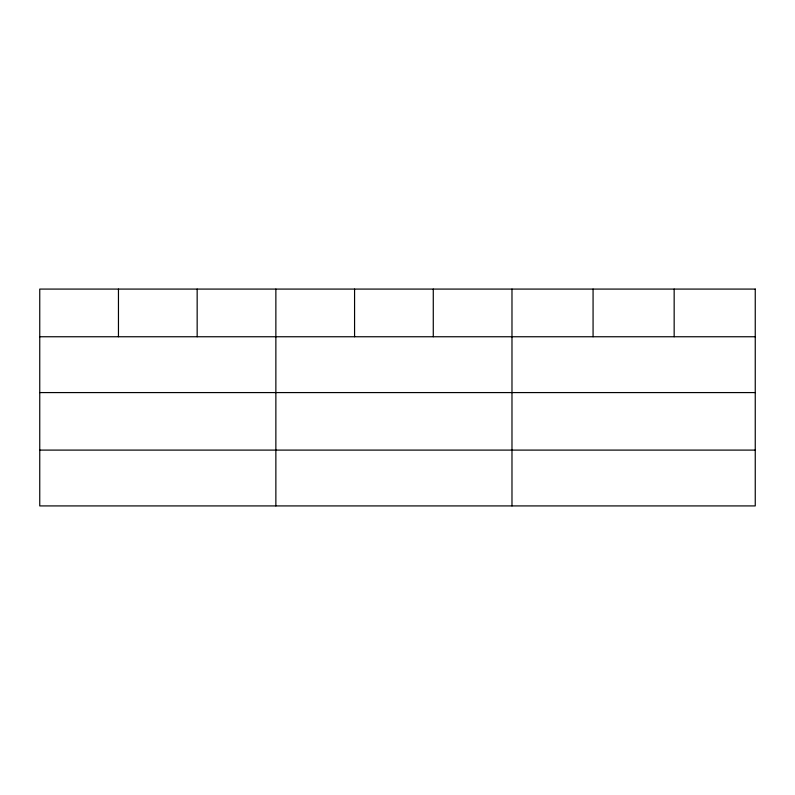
<?xml version="1.0" encoding="UTF-8"?>
<svg xmlns="http://www.w3.org/2000/svg" width="795" height="795" viewBox="0 0 795 795"><rect width="100%" height="100%" fill="white"/><g stroke="black" fill="none" stroke-linecap="round" stroke-linejoin="round"><path stroke-width="1.19" d="M39.75 336.752L755.25 336.752M39.75 392.581L755.25 392.581M39.75 450.099L755.25 450.099M674.16 289.082L674.16 336.752M593.07 289.082L593.07 336.752M511.98 289.082L511.98 505.918M433.275 289.082L433.275 336.752M354.57 289.082L354.57 336.752M275.865 289.082L275.865 505.918M197.16 289.082L197.16 336.752M118.455 289.082L118.455 336.752M755.25 289.082L39.75 289.082L39.75 505.918L755.25 505.918L755.25 289.082"/></g></svg>
